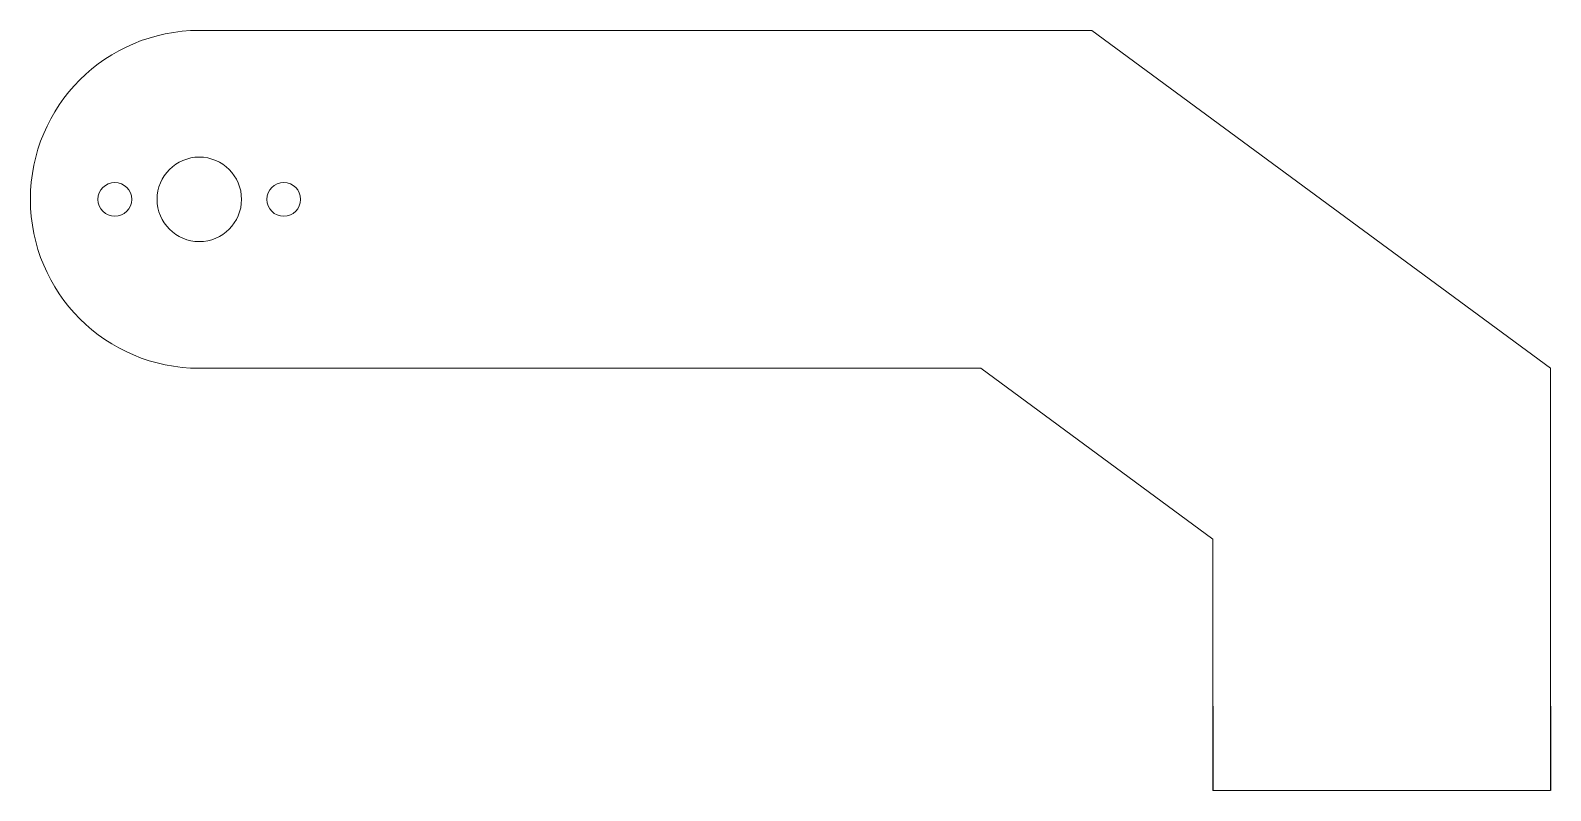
# Model space of a CAD drawing. Header units: millimetres. Extents: x -12.6 to 77.4, y -36 to 9.
import ezdxf

# ---------------------------------------------------------------- set-up
doc = ezdxf.new("R2010")
doc.units = ezdxf.units.MM

msp = doc.modelspace()

# ---------------------------------------------------------------- linework, layer by layer
at = {"color": 7, "linetype": 'Continuous', "lineweight": 15}
for p, q in [((-2.576, 9.04), (43.699, 9.04)), ((43.699, 9.04), (50.269, 9.04)), ((50.269, 9.04), (77.424, -10.96)), ((43.699, -10.96), (-2.576, -10.96)), ((57.424, -21.068), (43.699, -10.96)), ((77.424, -10.96), (77.424, -30.96)), ((57.424, -30.96), (57.424, -21.068)), ((77.424, -35.96), (57.424, -35.96))]:
    msp.add_line(p, q, dxfattribs=at)
for p, q in [((43.699, -10.96), (43.699, -10.96)), ((57.424, -30.96), (57.424, -35.96)), ((77.424, -30.96), (77.424, -35.96))]:
    msp.add_line(p, q)
for centre, radius in [((-2.576, -0.96), 2.5), ((-7.576, -0.96), 1), ((2.424, -0.96), 1)]:
    msp.add_circle(centre, radius, dxfattribs=at)
msp.add_arc((-2.576, -0.96), 10, 90, 270, dxfattribs=at)

doc.saveas('drawing.dxf')
